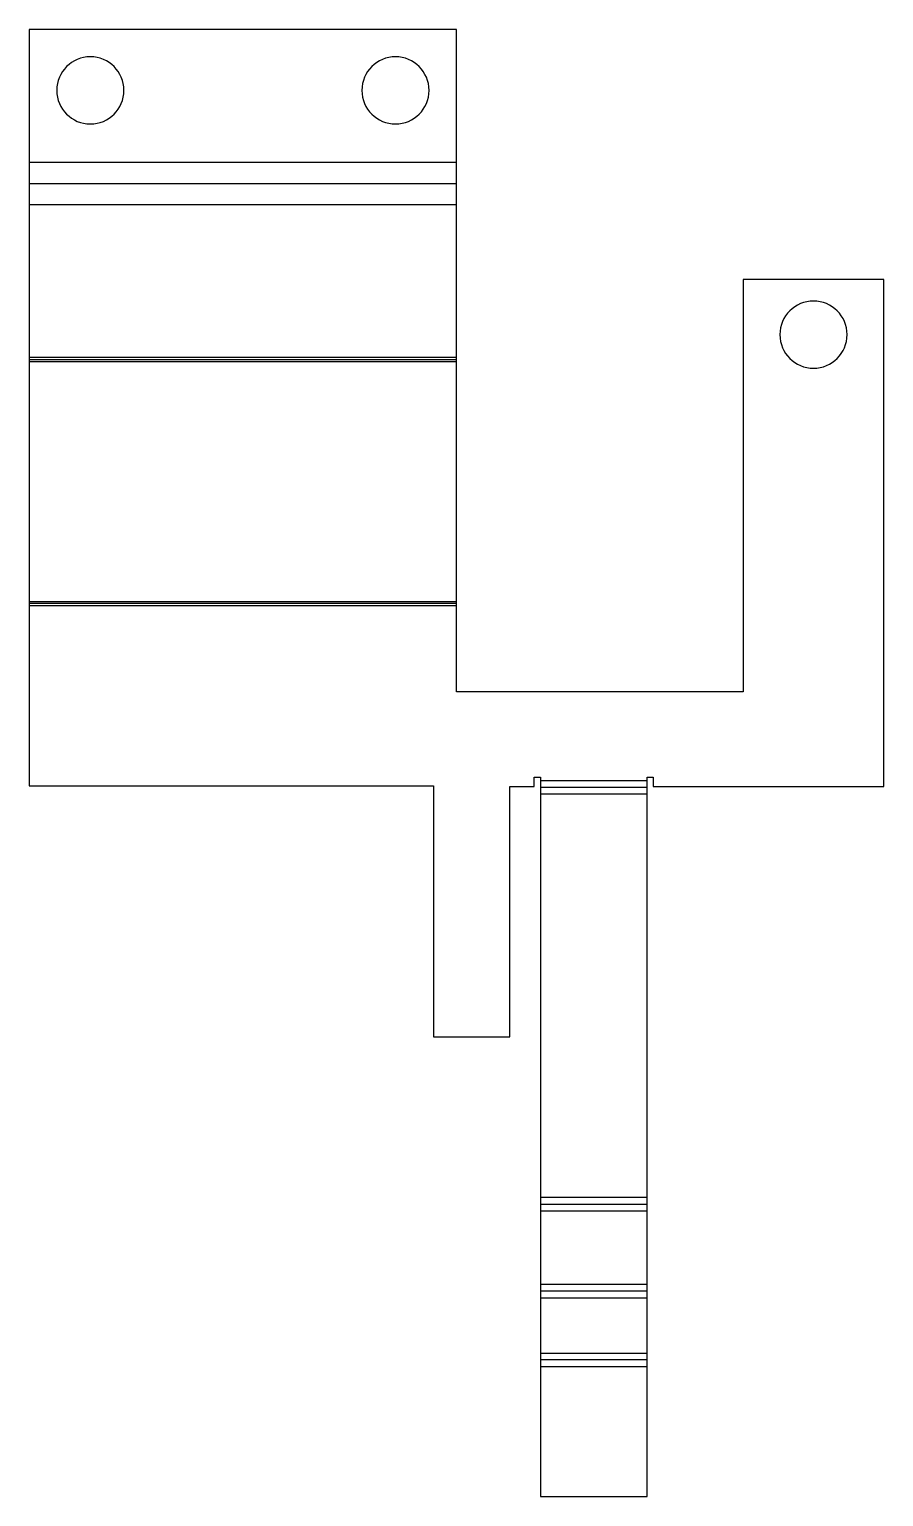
# Model space of a CAD drawing. Header units: millimetres. Extents: x 0 to 28, y -37.3 to 10.7.
import ezdxf

# ---------------------------------------------------------------- set-up
doc = ezdxf.new("R2010")
doc.units = ezdxf.units.MM

msp = doc.modelspace()

# ---------------------------------------------------------------- linework, layer by layer
at = {"layer": 'BEND'}
for p, q in [((0, 5.69), (14, 5.69)), ((0, -0.075), (14, -0.075)), ((14, -8.072), (0, -8.072)), ((16.75, -14.086), (20.25, -14.086)), ((16.75, -27.738), (20.25, -27.738)), ((20.25, -30.591), (16.75, -30.591)), ((20.25, -32.843), (16.75, -32.843))]:
    msp.add_line(p, q, dxfattribs=at)
at = {"layer": 'BEND_EXTENT'}
for p, q in [((0, 6.388), (14, 6.388)), ((14, 4.993), (0, 4.993)), ((0, 0), (14, 0)), ((14, -0.151), (0, -0.151)), ((0, -7.996), (14, -7.996)), ((14, -8.147), (0, -8.147)), ((16.75, -13.86), (20.25, -13.86)), ((20.25, -14.312), (16.75, -14.312)), ((16.75, -27.512), (20.25, -27.512)), ((20.25, -27.965), (16.75, -27.965)), ((16.75, -30.365), (20.25, -30.365)), ((20.25, -30.817), (16.75, -30.817)), ((16.75, -32.617), (20.25, -32.617)), ((20.25, -33.069), (16.75, -33.069))]:
    msp.add_line(p, q, dxfattribs=at)
at = {"layer": 'INTERIOR_PROFILES', "extrusion": (0, 0, -1)}
for centre in [(-2, 8.738), (-12, 8.738), (-25.7, 0.74)]:
    msp.add_circle(centre, 1.1, dxfattribs=at)
at = {"layer": 'OUTER_PROFILES'}
msp.add_lwpolyline([(28, -14.06), (28, 2.54), (23.4, 2.54), (23.4, -10.96), (14, -10.96), (14, 10.738), (0, 10.738), (0, -14.04), (13.25, -14.04), (13.25, -22.26), (15.75, -22.26), (15.75, -14.06), (16.55, -14.06), (16.55, -13.76), (16.75, -13.76), (16.75, -37.319), (20.25, -37.319), (20.25, -13.76), (20.45, -13.76), (20.45, -14.06)], close=True, dxfattribs=at)

doc.saveas('drawing.dxf')
